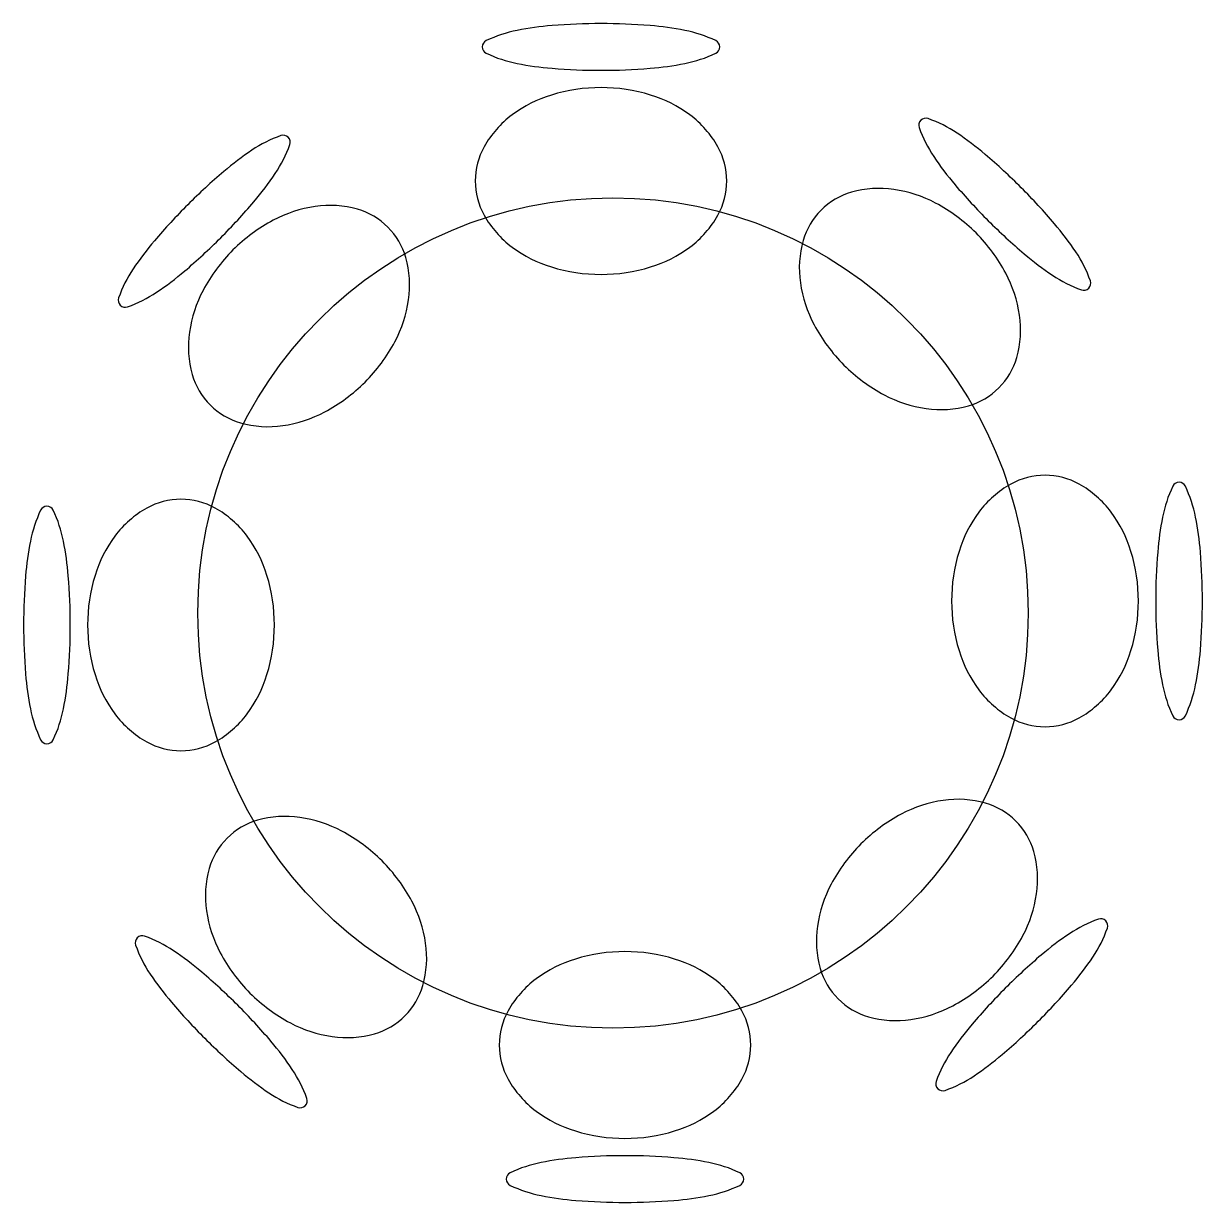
# Model space of a CAD drawing. Extents: x -1.14 to 1.14, y -1.14 to 1.14.
import ezdxf

# ---------------------------------------------------------------- set-up
doc = ezdxf.new("R2010")
doc.units = 0
doc.header["$LTSCALE"] = 0.5
doc.header["$MEASUREMENT"] = 0
doc.layers.get('0').update_dxf_attribs({"linetype": 'CONTINUOUS'})

# ---------------------------------------------------------------- blocks, each defined once
blk = doc.blocks.new('M-CADFUN')
for points in [[(0, 0.3033, 0.020325), (-0.0944, 0.2994, 0.028236), (-0.1618, 0.2901, 0.062357), (-0.221, 0.2705, 0.289583), (-0.2288, 0.2583, 0.289583), (-0.221, 0.246, 0.062357), (-0.1618, 0.2265, 0.028236), (-0.0944, 0.2171, 0.020325), (0, 0.2133, 0.020325), (0.0944, 0.2171, 0.028236), (0.1618, 0.2265, 0.062357), (0.221, 0.246, 0.289583), (0.2288, 0.2583, 0.289583), (0.221, 0.2705, 0.062357), (0.1618, 0.2901, 0.028236), (0.0944, 0.2994, 0.020325)], [(0, 0.18, 0.074769), (-0.0956, 0.1656, 0.08531), (-0.1713, 0.1273, 0.106203), (-0.2252, 0.0659, 0.127849), (-0.2423, 0, 0.127849), (-0.2252, -0.0659, 0.106203), (-0.1713, -0.1273, 0.08531), (-0.0956, -0.1656, 0.074769), (0, -0.18, 0.074769), (0.0956, -0.1656, 0.08531), (0.1713, -0.1273, 0.106203), (0.2252, -0.0659, 0.127849), (0.2423, 0, 0.127849), (0.2252, 0.0659, 0.106203), (0.1713, 0.1273, 0.08531), (0.0956, 0.1656, 0.074769)]]:
    blk.add_lwpolyline(points, format="xyb", close=True)

msp = doc.modelspace()

# ---------------------------------------------------------------- linework, layer by layer
msp.add_circle((0, 0), 0.8)

# ---------------------------------------------------------------- block references
msp.add_blockref('M-CADFUN', (-0.0231, 0.8324))
for p, rotation in [((0.5722, 0.605), 315), ((-0.605, 0.5722), 45), ((0.8324, 0.0231), 270), ((-0.8324, -0.0231), 90), ((0.605, -0.5722), 225), ((-0.5722, -0.605), 135), ((0.0231, -0.8324), 180)]:
    msp.add_blockref('M-CADFUN', p, dxfattribs=dict(rotation=rotation))

doc.saveas('drawing.dxf')
